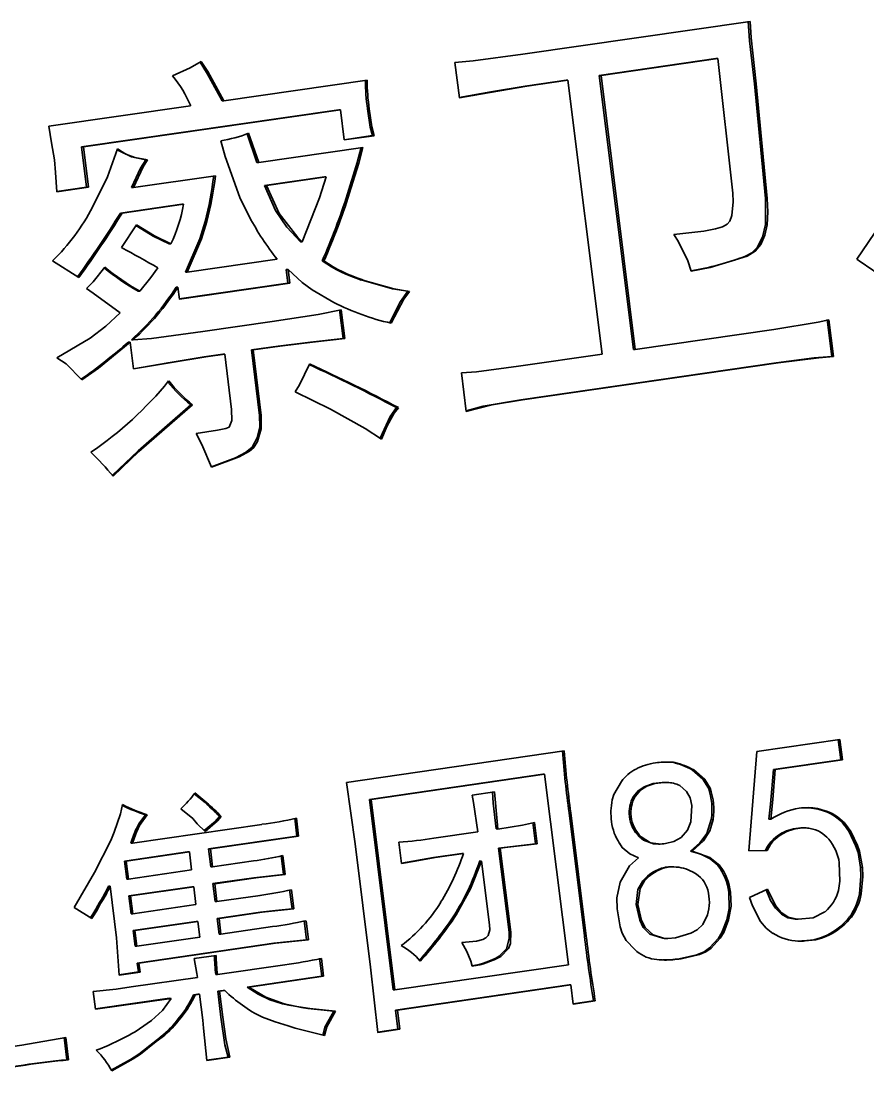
# Model space of a CAD drawing. Header units: millimetres. Extents: x -631 to 3210, y -561 to 2288.
# Drawn here: x 171.06 to 187.87, y -104.65 to -83.44 of the extents above; entities that cross this region are included whole.
import ezdxf

# ---------------------------------------------------------------- set-up
doc = ezdxf.new("R2010")
doc.units = ezdxf.units.MM
doc.layers.get('0').update_dxf_attribs({"lineweight": 18})

msp = doc.modelspace()

# ---------------------------------------------------------------- linework, layer by layer
at = {"color": 7, "lineweight": 35, "ltscale": 0.11392}
msp.add_line((181.024, -84.096), (185.534, -83.443), dxfattribs=at)
at = {"color": 7, "lineweight": 35, "ltscale": 0.058563}
msp.add_line((182.54, -84.517), (184.858, -84.181), dxfattribs=at)
at = {"color": 7, "lineweight": 35, "ltscale": 0.058539}
msp.add_line((184.892, -84.182), (182.575, -84.518), dxfattribs=at)
at = {"color": 7, "lineweight": 35, "ltscale": 0.000854722}
for p, q in [((184.858, -84.181), (184.892, -84.182)), ((181.883, -84.612), (181.917, -84.613)), ((178.034, -85.713), (178.068, -85.714)), ((184.005, -98.166), (184.039, -98.167)), ((176.535, -99.633), (176.569, -99.634)), ((179.808, -99.975), (179.843, -99.976))]:
    msp.add_line(p, q, dxfattribs=at)
at = {"color": 7, "lineweight": 35, "ltscale": 0.067338}
msp.add_line((185.194, -86.859), (184.892, -84.182), dxfattribs=at)
at = {"color": 7, "lineweight": 35, "ltscale": 0.017673}
msp.add_line((179.761, -84.959), (179.673, -84.258), dxfattribs=at)
at = {"color": 7, "lineweight": 35, "ltscale": 0.072007}
msp.add_line((175.081, -85.024), (177.931, -84.612), dxfattribs=at)
at = {"color": 7, "lineweight": 35, "ltscale": 0.020574}
for p, q in [((181.068, -84.73), (181.883, -84.612)), ((181.917, -84.613), (181.102, -84.731)), ((174.86, -100.244), (175.675, -100.126)), ((174.866, -100.577), (175.681, -100.459)), ((175.716, -100.46), (174.901, -100.578))]:
    msp.add_line(p, q, dxfattribs=at)
at = {"color": 7, "lineweight": 35, "ltscale": 0.137157}
for p, q in [((182.595, -90.057), (181.917, -84.613)), ((183.218, -89.961), (182.54, -84.517))]:
    msp.add_line(p, q, dxfattribs=at)
at = {"color": 7, "lineweight": 35, "ltscale": 0.00087913}
for p, q in [((182.54, -84.517), (182.575, -84.518)), ((173.287, -86.746), (173.252, -86.745)), ((174.25, -87.077), (174.285, -87.078)), ((176.324, -88.375), (176.359, -88.376)), ((174.136, -88.726), (174.171, -88.726)), ((173.246, -89.772), (173.281, -89.773)), ((175.066, -90.053), (175.101, -90.054)), ((187.157, -90.105), (187.192, -90.105)), ((178.55, -91.119), (178.515, -91.118)), ((175.647, -91.907), (175.682, -91.908)), ((180.539, -99.869), (180.574, -99.87)), ((181.272, -99.786), (181.307, -99.787)), ((184.351, -99.929), (184.387, -99.93)), ((185.838, -99.918), (185.873, -99.919)), ((180.167, -100.127), (180.202, -100.128)), ((184.896, -100.213), (184.931, -100.214)), ((173.154, -100.485), (173.189, -100.486)), ((172.598, -100.973), (172.634, -100.974)), ((176.437, -101.075), (176.473, -101.076)), ((174.952, -101.267), (174.987, -101.268)), ((174.991, -101.579), (175.026, -101.58)), ((176.726, -101.691), (176.762, -101.691)), ((173.362, -102.155), (173.397, -102.156)), ((173.385, -102.333), (173.42, -102.334)), ((174.921, -102.383), (174.956, -102.383)), ((174.002, -102.856), (174.037, -102.857)), ((174.482, -102.786), (174.517, -102.787)), ((182.426, -102.906), (182.461, -102.906)), ((178.495, -103.089), (178.53, -103.09)), ((178.542, -103.468), (178.577, -103.469)), ((173.822, -103.63), (173.857, -103.631)), ((171.965, -104.08), (172, -104.081))]:
    msp.add_line(p, q, dxfattribs=at)
at = {"color": 7, "lineweight": 35, "ltscale": 0.137154}
msp.add_line((182.575, -84.518), (183.252, -89.962), dxfattribs=at)
at = {"color": 7, "lineweight": 13, "ltscale": 0.00085474}
for p, q in [((181.068, -84.73), (181.102, -84.731)), ((177.811, -88.582), (177.846, -88.583)), ((176.163, -89.894), (176.197, -89.895)), ((184.385, -98.315), (184.419, -98.316)), ((184.765, -99.304), (184.8, -99.304)), ((183.272, -100.992), (183.306, -100.993)), ((179.663, -101.198), (179.697, -101.198)), ((180.747, -101.539), (180.781, -101.54)), ((184.622, -101.93), (184.656, -101.931)), ((176.247, -102.965), (176.281, -102.966))]:
    msp.add_line(p, q, dxfattribs=at)
at = {"color": 7, "lineweight": 35, "ltscale": 0.00085474}
for p, q in [((185.622, -84.683), (185.656, -84.683)), ((175.081, -85.024), (175.047, -85.024)), ((177.364, -85.198), (177.398, -85.199)), ((175.928, -86.704), (175.893, -86.703)), ((173.997, -87.862), (174.031, -87.862)), ((183.218, -89.961), (183.252, -89.962)), ((181.454, -98.405), (181.42, -98.404)), ((184.706, -98.677), (184.74, -98.678)), ((178.009, -98.904), (177.974, -98.903)), ((173.527, -99.207), (173.561, -99.208)), ((180.492, -99.491), (180.526, -99.492)), ((173.236, -99.771), (173.27, -99.771)), ((174.781, -99.887), (174.815, -99.888)), ((187.71, -100.781), (187.744, -100.781)), ((174.569, -101.329), (174.535, -101.328)), ((173.321, -101.821), (173.355, -101.822)), ((177.03, -102.417), (177.064, -102.418)), ((175.548, -102.632), (175.582, -102.633)), ((174.566, -102.774), (174.6, -102.775))]:
    msp.add_line(p, q, dxfattribs=at)
at = {"color": 7, "lineweight": 35, "ltscale": 0.057272}
msp.add_line((185.842, -86.963), (185.622, -84.683), dxfattribs=at)
at = {"color": 7, "lineweight": 35, "ltscale": 0.057274}
msp.add_line((185.656, -84.683), (185.877, -86.964), dxfattribs=at)
at = {"color": 7, "lineweight": 35, "ltscale": 0.071218}
msp.add_line((171.604, -85.528), (174.424, -85.12), dxfattribs=at)
at = {"color": 7, "lineweight": 35, "ltscale": 0.128967}
msp.add_line((172.259, -85.937), (177.364, -85.198), dxfattribs=at)
at = {"color": 7, "lineweight": 35, "ltscale": 0.128943}
msp.add_line((177.398, -85.199), (172.294, -85.938), dxfattribs=at)
at = {"color": 7, "lineweight": 35, "ltscale": 0.015147}
msp.add_line((177.473, -85.8), (177.398, -85.199), dxfattribs=at)
at = {"color": 7, "lineweight": 35, "ltscale": 0.015087}
msp.add_line((175.741, -86.249), (175.545, -85.678), dxfattribs=at)
at = {"color": 7, "lineweight": 35, "ltscale": 0.015412}
msp.add_line((175.576, -85.667), (175.776, -86.25), dxfattribs=at)
at = {"color": 7, "lineweight": 35, "ltscale": 0.014184}
msp.add_line((177.473, -85.794), (178.034, -85.713), dxfattribs=at)
at = {"color": 7, "lineweight": 35, "ltscale": 0.015023}
msp.add_line((178.068, -85.714), (177.473, -85.8), dxfattribs=at)
at = {"color": 7, "lineweight": 35, "ltscale": 0.000879148}
for p, q in [((172.259, -85.937), (172.294, -85.938)), ((173.534, -86.195), (173.569, -86.195)), ((175.741, -86.249), (175.776, -86.25)), ((177.118, -86.532), (177.083, -86.531)), ((172.358, -86.739), (172.393, -86.74)), ((173.028, -87.254), (173.063, -87.255)), ((176.606, -87.824), (176.641, -87.825)), ((177.036, -88.204), (177.071, -88.204)), ((174.322, -88.427), (174.357, -88.427)), ((176.357, -88.642), (176.392, -88.643)), ((173.38, -88.801), (173.415, -88.802)), ((178.737, -88.807), (178.772, -88.808)), ((173.187, -89.815), (173.223, -89.816)), ((177.451, -89.742), (177.486, -89.743)), ((175.63, -89.971), (175.665, -89.972)), ((174.427, -91.064), (174.462, -91.064)), ((187.335, -98.115), (187.37, -98.115)), ((185.999, -98.308), (186.034, -98.309)), ((183.645, -98.587), (183.61, -98.586)), ((174.998, -99.243), (175.033, -99.244)), ((185.909, -99.296), (185.944, -99.297)), ((173.384, -99.483), (173.348, -99.482)), ((183.373, -99.646), (183.338, -99.645)), ((174.398, -99.948), (174.363, -99.947)), ((173.145, -100.13), (173.11, -100.129)), ((174.825, -100.243), (174.86, -100.244)), ((183.874, -100.254), (183.839, -100.253)), ((176.268, -100.397), (176.304, -100.398)), ((183.439, -100.521), (183.404, -100.52)), ((172.79, -100.628), (172.825, -100.629)), ((174.484, -100.638), (174.449, -100.638)), ((174.866, -100.577), (174.901, -100.578)), ((173.231, -100.82), (173.196, -100.819)), ((174.911, -100.933), (174.946, -100.934)), ((173.24, -101.175), (173.275, -101.176)), ((187.512, -101.24), (187.547, -101.241)), ((173.317, -101.51), (173.282, -101.509)), ((183.867, -101.668), (183.902, -101.669)), ((186.593, -101.713), (186.628, -101.714)), ((181.94, -102.591), (181.975, -102.591)), ((174.963, -102.717), (174.998, -102.717)), ((175.067, -102.702), (175.102, -102.702)), ((178.445, -102.689), (178.48, -102.689)), ((174.198, -103.235), (174.233, -103.236)), ((177.265, -103.109), (177.3, -103.11)), ((175.168, -104.024), (175.203, -104.025))]:
    msp.add_line(p, q, dxfattribs=at)
at = {"color": 7, "lineweight": 35, "ltscale": 0.020194}
for p, q in [((172.358, -86.739), (172.259, -85.937)), ((172.294, -85.938), (172.393, -86.74))]:
    msp.add_line(p, q, dxfattribs=at)
at = {"color": 7, "lineweight": 35, "ltscale": 0.052199}
msp.add_line((175.776, -86.25), (177.843, -85.951), dxfattribs=at)
at = {"color": 7, "lineweight": 35, "ltscale": 0.041147}
msp.add_line((173.287, -86.746), (174.916, -86.51), dxfattribs=at)
at = {"color": 7, "lineweight": 35, "ltscale": 0.030047}
msp.add_line((175.893, -86.703), (177.083, -86.531), dxfattribs=at)
at = {"color": 7, "lineweight": 35, "ltscale": 0.030071}
msp.add_line((177.118, -86.532), (175.928, -86.704), dxfattribs=at)
at = {"color": 7, "lineweight": 35, "ltscale": 0.014949}
msp.add_line((171.766, -86.824), (172.358, -86.739), dxfattribs=at)
at = {"color": 7, "lineweight": 35, "ltscale": 0.015837}
msp.add_line((172.393, -86.74), (171.766, -86.83), dxfattribs=at)
at = {"color": 7, "lineweight": 13, "ltscale": 0.000879148}
for p, q in [((177.54, -86.873), (177.575, -86.873)), ((185.842, -86.963), (185.877, -86.964)), ((174.713, -87.421), (174.748, -87.421)), ((175.792, -91.274), (175.827, -91.275)), ((183.14, -99.243), (183.175, -99.244)), ((187.412, -99.418), (187.447, -99.419)), ((179.244, -100.057), (179.279, -100.058)), ((187.729, -100.256), (187.765, -100.257)), ((175.681, -100.459), (175.716, -100.46)), ((185.112, -100.749), (185.147, -100.749)), ((185.074, -101.298), (185.109, -101.299)), ((187.127, -101.568), (187.162, -101.568)), ((183.837, -101.665), (183.802, -101.664)), ((184.907, -101.662), (184.942, -101.663)), ((180.552, -102.021), (180.587, -102.022))]:
    msp.add_line(p, q, dxfattribs=at)
at = {"color": 7, "lineweight": 35, "ltscale": 0.03086}
for p, q in [((173.028, -87.254), (174.25, -87.077)), ((174.285, -87.078), (173.063, -87.255))]:
    msp.add_line(p, q, dxfattribs=at)
at = {"color": 7, "lineweight": 35, "ltscale": 0.013452}
msp.add_line((173.053, -87.936), (173.347, -87.486), dxfattribs=at)
at = {"color": 7, "lineweight": 35, "ltscale": 0.015425}
msp.add_line((172.202, -88.535), (171.682, -88.203), dxfattribs=at)
at = {"color": 7, "lineweight": 35, "ltscale": 0.045094}
msp.add_line((174.357, -88.427), (176.142, -88.169), dxfattribs=at)
at = {"color": 7, "lineweight": 13, "ltscale": 0.00087913}
for p, q in [((185.442, -88.109), (185.477, -88.11)), ((174.69, -90.107), (174.725, -90.108)), ((174.744, -98.969), (174.709, -98.968)), ((183.253, -98.848), (183.218, -98.847)), ((186.217, -99.546), (186.252, -99.547)), ((187.632, -99.817), (187.667, -99.818)), ((175.808, -101.143), (175.844, -101.144)), ((186.432, -101.285), (186.468, -101.286))]:
    msp.add_line(p, q, dxfattribs=at)
at = {"color": 7, "lineweight": 35, "ltscale": 0.006731}
msp.add_line((176.357, -88.642), (176.324, -88.375), dxfattribs=at)
at = {"color": 7, "lineweight": 35, "ltscale": 0.006732}
msp.add_line((176.359, -88.376), (176.392, -88.643), dxfattribs=at)
at = {"color": 7, "lineweight": 35, "ltscale": 0.054518}
msp.add_line((174.199, -88.954), (176.357, -88.642), dxfattribs=at)
at = {"color": 7, "lineweight": 35, "ltscale": 0.055381}
msp.add_line((176.392, -88.643), (174.2, -88.96), dxfattribs=at)
at = {"color": 7, "lineweight": 35, "ltscale": 0.005891}
msp.add_line((174.2, -88.96), (174.171, -88.726), dxfattribs=at)
at = {"color": 7, "lineweight": 35, "ltscale": 0.014304}
msp.add_line((177.451, -89.742), (177.381, -89.174), dxfattribs=at)
at = {"color": 7, "lineweight": 35, "ltscale": 0.014307}
msp.add_line((177.415, -89.175), (177.486, -89.743), dxfattribs=at)
at = {"color": 7, "lineweight": 35, "ltscale": 0.034807}
msp.add_line((174.663, -89.607), (176.041, -89.408), dxfattribs=at)
at = {"color": 7, "lineweight": 35, "ltscale": 0.018513}
for p, q in [((187.157, -90.105), (187.065, -89.37)), ((187.1, -89.371), (187.192, -90.105))]:
    msp.add_line(p, q, dxfattribs=at)
at = {"color": 7, "lineweight": 35, "ltscale": 0.069639}
msp.add_line((183.252, -89.962), (186.009, -89.563), dxfattribs=at)
at = {"color": 7, "lineweight": 35, "ltscale": 0.013463}
msp.add_line((173.289, -90.35), (173.223, -89.816), dxfattribs=at)
at = {"color": 7, "lineweight": 35, "ltscale": 0.013469}
msp.add_line((175.63, -89.971), (176.163, -89.894), dxfattribs=at)
at = {"color": 7, "lineweight": 35, "ltscale": 0.013445}
msp.add_line((176.197, -89.895), (175.665, -89.972), dxfattribs=at)
at = {"color": 7, "lineweight": 35, "ltscale": 0.009497}
for p, q in [((174.69, -90.107), (175.066, -90.053)), ((175.101, -90.054), (174.725, -90.108))]:
    msp.add_line(p, q, dxfattribs=at)
at = {"color": 7, "lineweight": 35, "ltscale": 0.027767}
msp.add_line((175.238, -91.156), (175.101, -90.054), dxfattribs=at)
at = {"color": 7, "lineweight": 35, "ltscale": 0.032817}
for p, q in [((175.792, -91.274), (175.63, -89.971)), ((175.665, -89.972), (175.827, -91.275))]:
    msp.add_line(p, q, dxfattribs=at)
at = {"color": 7, "lineweight": 35, "ltscale": 0.041937}
msp.add_line((180.934, -90.297), (182.595, -90.057), dxfattribs=at)
at = {"color": 7, "lineweight": 35, "ltscale": 0.128154}
msp.add_line((180.983, -90.965), (186.056, -90.23), dxfattribs=at)
at = {"color": 7, "lineweight": 35, "ltscale": 0.128178}
msp.add_line((186.092, -90.231), (181.017, -90.965), dxfattribs=at)
at = {"color": 7, "lineweight": 35, "ltscale": 0.019354}
msp.add_line((179.898, -91.195), (179.803, -90.427), dxfattribs=at)
at = {"color": 7, "lineweight": 35, "ltscale": 0.041665}
msp.add_line((185.671, -97.953), (187.32, -97.715), dxfattribs=at)
at = {"color": 7, "lineweight": 35, "ltscale": 0.010097}
for p, q in [((187.335, -98.115), (187.285, -97.714)), ((187.32, -97.715), (187.37, -98.115))]:
    msp.add_line(p, q, dxfattribs=at)
at = {"color": 7, "lineweight": 35, "ltscale": 0.109183}
msp.add_line((177.52, -98.567), (181.843, -97.941), dxfattribs=at)
at = {"color": 7, "lineweight": 35, "ltscale": 0.049468}
msp.add_line((185.513, -99.926), (185.671, -97.953), dxfattribs=at)
at = {"color": 7, "lineweight": 35, "ltscale": 0.002149}
msp.add_line((184.005, -98.166), (183.919, -98.164), dxfattribs=at)
at = {"color": 7, "lineweight": 35, "ltscale": 0.002125}
msp.add_line((183.954, -98.164), (184.039, -98.167), dxfattribs=at)
at = {"color": 7, "lineweight": 35, "ltscale": 0.033747}
for p, q in [((185.999, -98.308), (187.335, -98.115)), ((187.37, -98.115), (186.034, -98.309)), ((174.956, -102.383), (176.292, -102.19))]:
    msp.add_line(p, q, dxfattribs=at)
at = {"color": 7, "lineweight": 35, "ltscale": 0.087031}
for p, q in [((177.974, -98.903), (181.42, -98.404)), ((181.454, -98.405), (178.009, -98.904)), ((178.48, -102.689), (181.926, -102.191)), ((178.495, -103.089), (181.94, -102.591)), ((181.975, -102.591), (178.53, -103.09))]:
    msp.add_line(p, q, dxfattribs=at)
at = {"color": 7, "lineweight": 35, "ltscale": 0.095366}
for p, q in [((181.926, -102.191), (181.454, -98.405)), ((178.009, -98.904), (178.48, -102.689))]:
    msp.add_line(p, q, dxfattribs=at)
at = {"color": 7, "lineweight": 35, "ltscale": 0.030849}
msp.add_line((177.694, -99.788), (177.52, -98.567), dxfattribs=at)
at = {"color": 7, "lineweight": 35, "ltscale": 0.000903573}
msp.add_line((183.848, -98.567), (183.885, -98.568), dxfattribs=at)
at = {"color": 7, "lineweight": 35, "ltscale": 0.006895}
msp.add_line((174.709, -98.968), (174.495, -98.794), dxfattribs=at)
at = {"color": 7, "lineweight": 35, "ltscale": 0.007619}
for p, q in [((174.508, -98.776), (174.744, -98.969)), ((174.464, -99.281), (174.227, -99.089))]:
    msp.add_line(p, q, dxfattribs=at)
at = {"color": 7, "lineweight": 35, "ltscale": 0.011076}
for p, q in [((180.017, -98.817), (180.456, -98.754)), ((174.491, -102.065), (174.93, -102.002)), ((182.461, -102.906), (182.022, -102.97)), ((178.577, -103.469), (178.139, -103.532))]:
    msp.add_line(p, q, dxfattribs=at)
at = {"color": 7, "lineweight": 35, "ltscale": 0.095363}
msp.add_line((178.445, -102.689), (177.974, -98.903), dxfattribs=at)
at = {"color": 7, "lineweight": 35, "ltscale": 0.061706}
for p, q in [((182.244, -101.617), (181.939, -99.168)), ((177.999, -102.238), (177.694, -99.788))]:
    msp.add_line(p, q, dxfattribs=at)
at = {"color": 7, "lineweight": 35, "ltscale": 0.061705}
msp.add_line((181.974, -99.169), (182.279, -101.618), dxfattribs=at)
at = {"color": 7, "lineweight": 35, "ltscale": 0.064878}
msp.add_line((173.27, -99.771), (175.839, -99.4), dxfattribs=at)
at = {"color": 7, "lineweight": 35, "ltscale": 0.008978}
msp.add_line((176.535, -99.633), (176.49, -99.277), dxfattribs=at)
at = {"color": 7, "lineweight": 35, "ltscale": 0.008974}
for p, q in [((176.525, -99.277), (176.569, -99.634)), ((174.825, -100.243), (174.781, -99.887)), ((174.442, -100.304), (174.398, -99.948)), ((173.145, -100.13), (173.189, -100.486)), ((174.528, -100.995), (174.484, -100.638)), ((173.24, -101.175), (173.196, -100.819)), ((173.231, -100.82), (173.275, -101.176))]:
    msp.add_line(p, q, dxfattribs=at)
at = {"color": 7, "lineweight": 35, "ltscale": 0.010659}
msp.add_line((181.272, -99.786), (181.22, -99.363), dxfattribs=at)
at = {"color": 7, "lineweight": 35, "ltscale": 0.010658}
for p, q in [((181.255, -99.363), (181.307, -99.787)), ((178.614, -100.177), (178.561, -99.753))]:
    msp.add_line(p, q, dxfattribs=at)
at = {"color": 7, "lineweight": 35, "ltscale": 0.044305}
for p, q in [((174.781, -99.887), (176.535, -99.633)), ((176.569, -99.634), (174.815, -99.888))]:
    msp.add_line(p, q, dxfattribs=at)
at = {"color": 7, "lineweight": 35, "ltscale": 0.022152}
msp.add_line((179.253, -99.676), (180.13, -99.549), dxfattribs=at)
at = {"color": 7, "lineweight": 35, "ltscale": 0.000830297}
for p, q in [((186.59, -99.469), (186.623, -99.47)), ((186.456, -101.285), (186.489, -101.286))]:
    msp.add_line(p, q, dxfattribs=at)
at = {"color": 7, "lineweight": 35, "ltscale": 0.008977}
for p, q in [((174.815, -99.888), (174.86, -100.244)), ((174.911, -100.933), (174.866, -100.577)), ((174.901, -100.578), (174.946, -100.934)), ((177.03, -102.417), (176.985, -102.061)), ((172.534, -103.074), (172.489, -102.718))]:
    msp.add_line(p, q, dxfattribs=at)
at = {"color": 7, "lineweight": 35, "ltscale": 0.018453}
msp.add_line((180.539, -99.869), (181.272, -99.786), dxfattribs=at)
at = {"color": 7, "lineweight": 35, "ltscale": 0.042073}
msp.add_line((180.747, -101.539), (180.539, -99.869), dxfattribs=at)
at = {"color": 7, "lineweight": 35, "ltscale": 0.042071}
msp.add_line((180.574, -99.87), (180.781, -101.54), dxfattribs=at)
at = {"color": 7, "lineweight": 35, "ltscale": 0.000708225}
msp.add_line((183.687, -99.789), (183.716, -99.789), dxfattribs=at)
at = {"color": 7, "lineweight": 35, "ltscale": 0.03165}
for p, q in [((173.11, -100.129), (174.363, -99.947)), ((174.398, -99.948), (173.145, -100.13)), ((173.189, -100.486), (174.442, -100.304)), ((173.196, -100.819), (174.449, -100.638)), ((174.484, -100.638), (173.231, -100.82)), ((173.275, -101.176), (174.528, -100.995)), ((173.282, -101.509), (174.535, -101.328)), ((173.355, -101.822), (174.608, -101.64))]:
    msp.add_line(p, q, dxfattribs=at)
at = {"color": 7, "lineweight": 35, "ltscale": 0.009536}
for p, q in [((176.268, -100.397), (176.222, -100.018)), ((176.437, -101.075), (176.39, -100.697)), ((176.426, -100.697), (176.473, -101.076)), ((176.726, -101.691), (176.68, -101.312)), ((182.022, -102.97), (181.975, -102.591)), ((178.542, -103.468), (178.495, -103.089)), ((178.53, -103.09), (178.577, -103.469))]:
    msp.add_line(p, q, dxfattribs=at)
at = {"color": 7, "lineweight": 35, "ltscale": 0.009539}
msp.add_line((176.256, -100.019), (176.304, -100.398), dxfattribs=at)
at = {"color": 7, "lineweight": 35, "ltscale": 0.016027}
msp.add_line((178.613, -100.171), (179.244, -100.057), dxfattribs=at)
at = {"color": 7, "lineweight": 35, "ltscale": 0.014258}
msp.add_line((179.244, -100.057), (179.808, -99.975), dxfattribs=at)
at = {"color": 7, "lineweight": 35, "ltscale": 0.014234}
msp.add_line((179.843, -99.976), (179.279, -100.058), dxfattribs=at)
at = {"color": 7, "lineweight": 35, "ltscale": 0.008131}
msp.add_line((185.513, -99.924), (185.838, -99.918), dxfattribs=at)
at = {"color": 7, "lineweight": 35, "ltscale": 0.00901}
msp.add_line((185.873, -99.919), (185.513, -99.926), dxfattribs=at)
at = {"color": 7, "lineweight": 35, "ltscale": 0.008975}
for p, q in [((173.154, -100.485), (173.11, -100.129)), ((177.02, -102.062), (177.064, -102.418))]:
    msp.add_line(p, q, dxfattribs=at)
at = {"color": 7, "lineweight": 35, "ltscale": 0.031976}
msp.add_line((180.36, -101.397), (180.202, -100.128), dxfattribs=at)
at = {"color": 7, "lineweight": 35, "ltscale": 0.000830315}
msp.add_line((183.987, -100.244), (184.02, -100.245), dxfattribs=at)
at = {"color": 7, "lineweight": 35, "ltscale": 0.02003}
msp.add_line((172.112, -101.05), (172.513, -100.356), dxfattribs=at)
at = {"color": 7, "lineweight": 35, "ltscale": 0.01478}
msp.add_line((175.681, -100.459), (176.268, -100.397), dxfattribs=at)
at = {"color": 7, "lineweight": 35, "ltscale": 0.025802}
msp.add_line((172.952, -101.654), (172.825, -100.629), dxfattribs=at)
at = {"color": 7, "lineweight": 35, "ltscale": 0.009961}
msp.add_line((185.521, -100.854), (185.884, -100.688), dxfattribs=at)
at = {"color": 7, "lineweight": 35, "ltscale": 0.02161}
msp.add_line((174.946, -100.934), (175.802, -100.81), dxfattribs=at)
at = {"color": 7, "lineweight": 35, "ltscale": 0.010269}
msp.add_line((172.458, -101.272), (172.112, -101.05), dxfattribs=at)
at = {"color": 7, "lineweight": 35, "ltscale": 0.021634}
for p, q in [((174.952, -101.267), (175.808, -101.143)), ((175.844, -101.144), (174.987, -101.268))]:
    msp.add_line(p, q, dxfattribs=at)
at = {"color": 7, "lineweight": 35, "ltscale": 0.031626}
msp.add_line((174.569, -101.329), (173.317, -101.51), dxfattribs=at)
at = {"color": 7, "lineweight": 35, "ltscale": 0.007854}
for p, q in [((174.608, -101.64), (174.569, -101.329)), ((174.991, -101.579), (174.952, -101.267)), ((174.987, -101.268), (175.026, -101.58)), ((173.321, -101.821), (173.282, -101.509))]:
    msp.add_line(p, q, dxfattribs=at)
at = {"color": 7, "lineweight": 35, "ltscale": 0.009535}
msp.add_line((176.715, -101.313), (176.762, -101.691), dxfattribs=at)
at = {"color": 7, "lineweight": 35, "ltscale": 0.000586224}
msp.add_line((186.456, -101.285), (186.432, -101.285), dxfattribs=at)
at = {"color": 7, "lineweight": 35, "ltscale": 0.000537396}
msp.add_line((186.468, -101.286), (186.489, -101.286), dxfattribs=at)
at = {"color": 7, "lineweight": 35, "ltscale": 0.007851}
msp.add_line((173.317, -101.51), (173.355, -101.822), dxfattribs=at)
at = {"color": 7, "lineweight": 35, "ltscale": 0.025852}
msp.add_line((175.026, -101.58), (176.05, -101.432), dxfattribs=at)
at = {"color": 7, "lineweight": 13, "ltscale": 0.000854722}
for p, q in [((183.448, -101.449), (183.414, -101.448)), ((176.077, -101.762), (176.111, -101.763)), ((173.396, -103.964), (173.431, -103.964))]:
    msp.add_line(p, q, dxfattribs=at)
at = {"color": 7, "lineweight": 35, "ltscale": 0.018564}
msp.add_line((173.002, -102.394), (172.952, -101.654), dxfattribs=at)
at = {"color": 7, "lineweight": 35, "ltscale": 0.068578}
msp.add_line((173.362, -102.155), (176.077, -101.762), dxfattribs=at)
at = {"color": 7, "lineweight": 35, "ltscale": 0.068554}
msp.add_line((176.111, -101.763), (173.397, -102.156), dxfattribs=at)
at = {"color": 7, "lineweight": 35, "ltscale": 0.016333}
msp.add_line((176.077, -101.762), (176.726, -101.691), dxfattribs=at)
at = {"color": 7, "lineweight": 35, "ltscale": 0.016358}
msp.add_line((176.762, -101.691), (176.111, -101.763), dxfattribs=at)
at = {"color": 7, "lineweight": 35, "ltscale": 0.00164}
for p, q in [((183.867, -101.668), (183.802, -101.664)), ((183.837, -101.665), (183.902, -101.669))]:
    msp.add_line(p, q, dxfattribs=at)
at = {"color": 7, "lineweight": 35, "ltscale": 0.004489}
for p, q in [((173.385, -102.333), (173.362, -102.155)), ((173.397, -102.156), (173.42, -102.334))]:
    msp.add_line(p, q, dxfattribs=at)
at = {"color": 7, "lineweight": 35, "ltscale": 0.00967}
msp.add_line((173.002, -102.389), (173.385, -102.333), dxfattribs=at)
at = {"color": 7, "lineweight": 35, "ltscale": 0.010558}
msp.add_line((173.42, -102.334), (173.002, -102.394), dxfattribs=at)
at = {"color": 7, "lineweight": 35, "ltscale": 0.037447}
for p, q in [((175.548, -102.632), (177.03, -102.417)), ((177.064, -102.418), (175.582, -102.633))]:
    msp.add_line(p, q, dxfattribs=at)
at = {"color": 7, "lineweight": 35, "ltscale": 0.03255}
msp.add_line((178.139, -103.532), (177.999, -102.238), dxfattribs=at)
at = {"color": 7, "lineweight": 35, "ltscale": 0.033229}
msp.add_line((173.244, -102.631), (174.559, -102.441), dxfattribs=at)
at = {"color": 7, "lineweight": 35, "ltscale": 0.037102}
msp.add_line((172.533, -103.068), (174.002, -102.856), dxfattribs=at)
at = {"color": 7, "lineweight": 35, "ltscale": 0.037965}
msp.add_line((174.037, -102.857), (172.534, -103.074), dxfattribs=at)
at = {"color": 7, "lineweight": 35, "ltscale": 0.002121}
msp.add_line((174.482, -102.786), (174.566, -102.774), dxfattribs=at)
at = {"color": 7, "lineweight": 35, "ltscale": 0.002097}
msp.add_line((174.6, -102.775), (174.517, -102.787), dxfattribs=at)
at = {"color": 7, "lineweight": 35, "ltscale": 0.012905}
msp.add_line((174.665, -103.287), (174.6, -102.775), dxfattribs=at)
at = {"color": 7, "lineweight": 35, "ltscale": 0.002639}
for p, q in [((174.963, -102.717), (175.067, -102.702)), ((175.102, -102.702), (174.998, -102.717))]:
    msp.add_line(p, q, dxfattribs=at)
at = {"color": 7, "lineweight": 35, "ltscale": 0.012902}
for p, q in [((175.026, -103.229), (174.963, -102.717)), ((174.998, -102.717), (175.061, -103.23))]:
    msp.add_line(p, q, dxfattribs=at)
at = {"color": 7, "lineweight": 35, "ltscale": 0.010213}
for p, q in [((182.021, -102.964), (182.426, -102.906)), ((178.138, -103.526), (178.542, -103.468))]:
    msp.add_line(p, q, dxfattribs=at)
at = {"color": 7, "lineweight": 35, "ltscale": 0.022167}
msp.add_line((171.07, -103.785), (171.944, -103.635), dxfattribs=at)
at = {"color": 7, "lineweight": 35, "ltscale": 0.011217}
msp.add_line((171.965, -104.08), (171.91, -103.635), dxfattribs=at)
at = {"color": 7, "lineweight": 35, "ltscale": 0.01122}
msp.add_line((171.944, -103.635), (172, -104.081), dxfattribs=at)
at = {"color": 7, "lineweight": 35, "ltscale": 0.034289}
msp.add_line((169.713, -103.981), (171.07, -103.785), dxfattribs=at)
at = {"color": 7, "lineweight": 35, "ltscale": 0.010731}
msp.add_line((174.743, -104.086), (175.168, -104.024), dxfattribs=at)
at = {"color": 7, "lineweight": 35, "ltscale": 0.011619}
msp.add_line((175.203, -104.025), (174.743, -104.092), dxfattribs=at)
at = {"color": 7, "lineweight": 35, "ltscale": 0.081752}
for p, q in [((167.87, -104.65), (171.106, -104.182)), ((171.141, -104.183), (167.905, -104.651))]:
    msp.add_line(p, q, dxfattribs=at)
at = {"color": 7, "lineweight": 35}
for points in [[(185.622, -84.683), (185.524, -83.829), (185.499, -83.442)], [(185.534, -83.443), (185.554, -83.773), (185.656, -84.683)], [(179.673, -84.258), (180.033, -84.228), (181.024, -84.096)], [(174.062, -84.526), (174.411, -84.368), (174.633, -84.239)], [(175.047, -85.024), (174.76, -84.492), (174.61, -84.255)], [(174.633, -84.239), (174.764, -84.44), (175.081, -85.024)], [(179.76, -84.953), (180.384, -84.844), (181.068, -84.73)], [(181.102, -84.731), (180.029, -84.916), (179.761, -84.959)], [(178.034, -85.713), (177.99, -85.544), (177.936, -85.183)], [(177.971, -85.184), (178.024, -85.54), (178.068, -85.714)], [(171.72, -86.191), (171.662, -85.859), (171.604, -85.528)], [(175.592, -87.331), (175.403, -86.944), (175.11, -86.129), (175.02, -85.815)], [(172.474, -87.136), (172.773, -86.532), (172.968, -85.976)], [(173.534, -86.195), (173.247, -86.136), (172.963, -85.998)], [(172.968, -85.976), (173.134, -86.08), (173.316, -86.147), (173.569, -86.195)], [(177.54, -86.873), (177.734, -86.247), (177.808, -85.95)], [(177.843, -85.951), (177.765, -86.26), (177.575, -86.873)], [(171.766, -86.83), (171.741, -86.447), (171.72, -86.191)], [(173.252, -86.745), (173.431, -86.363), (173.534, -86.195)], [(173.569, -86.195), (173.482, -86.334), (173.287, -86.746)], [(176.641, -87.825), (176.983, -86.952), (177.118, -86.532)], [(176.606, -87.824), (176.334, -87.533), (176.11, -87.198), (175.893, -86.703)], [(175.928, -86.704), (176.182, -87.263), (176.55, -87.737), (176.641, -87.825)], [(185.05, -87.492), (185.082, -87.472), (185.131, -87.412), (185.172, -87.299), (185.197, -87.027), (185.194, -86.859)], [(185.442, -88.109), (185.57, -88.039), (185.675, -87.933), (185.781, -87.728), (185.839, -87.479), (185.842, -86.963)], [(185.877, -86.964), (185.89, -87.226), (185.873, -87.488), (185.829, -87.69), (185.747, -87.878), (185.639, -88.011), (185.477, -88.11)], [(187.652, -88.169), (188.119, -87.484), (188.327, -87.125)], [(173.997, -87.862), (173.681, -87.709), (173.337, -87.5)], [(173.347, -87.486), (173.709, -87.706), (174.031, -87.862)], [(174.322, -88.427), (174.605, -87.764), (174.713, -87.421)], [(174.748, -87.421), (174.64, -87.766), (174.357, -88.427)], [(184.019, -87.675), (184.615, -87.611), (184.851, -87.567), (184.987, -87.525), (185.05, -87.492)], [(184.366, -88.406), (184.297, -88.2), (184.104, -87.812), (184.019, -87.675)], [(185.477, -88.11), (184.744, -88.335), (184.366, -88.406)], [(172.356, -88.751), (172.488, -88.621), (172.718, -88.325)], [(173.415, -88.802), (173.636, -88.532), (173.772, -88.342)], [(177.269, -89.026), (176.839, -88.776), (176.637, -88.63), (176.359, -88.376)], [(178.737, -88.807), (178.434, -88.759), (177.811, -88.582)], [(177.846, -88.583), (178.461, -88.758), (178.772, -88.808)], [(173.022, -89.233), (172.49, -88.846), (172.356, -88.751)], [(178.37, -89.439), (178.592, -89.006), (178.737, -88.807)], [(178.772, -88.808), (178.655, -88.963), (178.404, -89.44)], [(171.763, -90.129), (172.428, -89.737), (172.738, -89.499), (173.022, -89.233)], [(176.041, -89.408), (176.959, -89.265), (177.415, -89.175)], [(186.009, -89.563), (186.884, -89.42), (187.1, -89.371)], [(173.281, -89.773), (173.648, -89.743), (174.663, -89.607)], [(173.223, -89.816), (172.591, -90.334), (172.264, -90.567)], [(176.163, -89.894), (176.801, -89.819), (177.451, -89.742)], [(177.486, -89.743), (176.842, -89.819), (176.197, -89.895)], [(172.264, -90.567), (171.949, -90.249), (171.763, -90.129)], [(173.288, -90.344), (173.977, -90.227), (174.69, -90.107)], [(174.725, -90.108), (174.007, -90.229), (173.289, -90.35)], [(186.056, -90.23), (186.806, -90.131), (187.157, -90.105)], [(187.192, -90.105), (186.899, -90.126), (186.092, -90.231)], [(176.502, -90.803), (176.589, -90.664), (176.784, -90.252)], [(179.803, -90.427), (180.104, -90.406), (180.934, -90.297)], [(178.213, -91.745), (177.889, -91.53), (177.203, -91.146), (176.502, -90.803)], [(179.896, -91.183), (180.233, -91.09), (180.983, -90.965)], [(181.017, -90.965), (180.413, -91.061), (179.898, -91.195)], [(172.869, -92.463), (173.379, -91.977), (174.427, -91.064)], [(174.462, -91.064), (173.396, -91.993), (172.885, -92.483)], [(175.186, -91.504), (175.239, -91.372), (175.238, -91.156)], [(178.185, -91.725), (178.385, -91.297), (178.515, -91.118)], [(178.55, -91.119), (178.463, -91.23), (178.324, -91.48), (178.213, -91.745)], [(175.647, -91.907), (175.746, -91.721), (175.796, -91.503), (175.792, -91.274)], [(175.827, -91.275), (175.826, -91.541), (175.75, -91.794), (175.682, -91.908)], [(174.532, -91.632), (174.957, -91.567), (175.125, -91.53), (175.186, -91.504)], [(174.839, -92.302), (174.644, -91.85), (174.532, -91.632)], [(174.835, -92.292), (175.315, -92.113), (175.512, -92.011), (175.647, -91.907)], [(175.682, -91.908), (175.592, -91.983), (175.386, -92.097), (174.839, -92.302)], [(184.706, -98.677), (184.598, -98.5), (184.385, -98.315)], [(184.419, -98.316), (184.638, -98.507), (184.74, -98.678)], [(185.909, -99.296), (185.943, -99), (185.999, -98.308)], [(186.034, -98.309), (185.987, -98.902), (185.944, -99.297)], [(182.797, -98.915), (182.829, -98.809), (182.981, -98.547)], [(183.218, -98.847), (183.31, -98.732), (183.43, -98.651), (183.61, -98.586)], [(183.645, -98.587), (183.487, -98.641), (183.358, -98.721), (183.253, -98.848)], [(180.13, -99.549), (180.039, -98.964), (180.017, -98.817)], [(180.492, -99.491), (180.433, -98.976), (180.422, -98.753)], [(180.456, -98.754), (180.509, -99.344), (180.526, -99.492)], [(184.38, -99.024), (184.345, -98.875), (184.275, -98.746), (184.14, -98.629)], [(172.908, -99.555), (173.031, -99.192), (173.069, -99.007)], [(184.292, -99.513), (184.361, -99.352), (184.38, -99.024)], [(173.348, -99.482), (173.394, -99.388), (173.527, -99.207)], [(173.561, -99.208), (173.41, -99.422), (173.384, -99.483)], [(174.692, -99.524), (174.912, -99.341), (174.998, -99.243)], [(175.033, -99.244), (174.956, -99.332), (174.709, -99.54)], [(174.709, -99.54), (174.556, -99.391), (174.464, -99.281)], [(180.526, -99.492), (181.014, -99.416), (181.255, -99.363)], [(184.351, -99.929), (184.535, -99.769), (184.674, -99.581), (184.765, -99.304)], [(184.8, -99.304), (184.734, -99.53), (184.61, -99.725), (184.387, -99.93)], [(187.632, -99.817), (187.5, -99.545), (187.412, -99.418)], [(187.447, -99.419), (187.533, -99.544), (187.667, -99.818)], [(172.513, -100.356), (172.838, -99.72), (172.908, -99.555)], [(183.687, -99.789), (183.615, -99.784), (183.418, -99.716), (183.338, -99.645)], [(183.373, -99.646), (183.555, -99.764), (183.716, -99.789)], [(183.857, -99.78), (184.023, -99.738), (184.164, -99.661), (184.292, -99.513)], [(181.307, -99.787), (180.721, -99.851), (180.574, -99.87)], [(183.318, -100.062), (183.145, -99.982), (182.996, -99.86), (182.943, -99.776)], [(187.729, -100.256), (187.68, -99.956), (187.632, -99.817)], [(187.667, -99.818), (187.708, -99.93), (187.765, -100.257)], [(179.279, -100.058), (178.881, -100.131), (178.614, -100.177)], [(182.954, -100.546), (183.137, -100.224), (183.318, -100.062)], [(184.896, -100.213), (184.743, -100.082), (184.554, -99.989), (184.351, -99.929)], [(184.387, -99.93), (184.735, -100.058), (184.931, -100.214)], [(180.202, -100.128), (179.981, -100.681), (179.697, -101.198)], [(187.289, -100.711), (187.319, -100.531), (187.306, -100.165)], [(187.71, -100.781), (187.738, -100.431), (187.729, -100.256)], [(187.765, -100.257), (187.773, -100.432), (187.744, -100.781)], [(176.304, -100.398), (175.833, -100.446), (175.716, -100.46)], [(183.272, -100.992), (183.306, -100.694), (183.404, -100.52)], [(183.439, -100.521), (183.349, -100.677), (183.306, -100.993)], [(182.892, -101.076), (182.887, -100.861), (182.954, -100.546)], [(186.432, -101.285), (186.288, -101.256), (186.157, -101.184), (186.039, -101.064), (185.942, -100.911), (185.853, -100.702)], [(185.884, -100.688), (186.037, -101.013), (186.149, -101.147), (186.291, -101.244), (186.468, -101.286)], [(185.074, -101.298), (185.119, -101.072), (185.112, -100.749)], [(185.147, -100.749), (185.158, -101.027), (185.109, -101.299)], [(185.987, -101.565), (185.852, -101.461), (185.741, -101.329), (185.58, -101.021), (185.521, -100.854)], [(175.808, -101.143), (176.106, -101.112), (176.437, -101.075)], [(176.473, -101.076), (175.969, -101.129), (175.844, -101.144)], [(182.995, -101.56), (182.952, -101.436), (182.892, -101.076)], [(183.414, -101.448), (183.344, -101.306), (183.272, -100.992)], [(183.306, -100.993), (183.38, -101.31), (183.448, -101.449)], [(186.489, -101.286), (186.785, -101.255), (187.023, -101.135)], [(184.355, -101.564), (184.487, -101.493), (184.594, -101.39), (184.688, -101.199)], [(184.907, -101.662), (184.974, -101.551), (185.074, -101.298)], [(185.109, -101.299), (185.011, -101.549), (184.942, -101.663)], [(180.286, -101.657), (180.336, -101.605), (180.364, -101.494), (180.36, -101.397)], [(180.552, -102.021), (180.697, -101.875), (180.753, -101.666), (180.747, -101.539)], [(180.781, -101.54), (180.774, -101.764), (180.736, -101.867), (180.587, -102.022)], [(183.248, -101.886), (183.075, -101.708), (182.995, -101.56)], [(183.802, -101.664), (183.545, -101.578), (183.414, -101.448)], [(183.448, -101.449), (183.608, -101.596), (183.837, -101.665)], [(183.902, -101.669), (184.054, -101.657), (184.355, -101.564)], [(179.808, -101.749), (180.101, -101.721), (180.228, -101.688), (180.286, -101.657)], [(180.015, -102.218), (179.992, -102.116), (179.909, -101.928), (179.808, -101.749)], [(184.622, -101.93), (184.731, -101.856), (184.907, -101.662)], [(184.942, -101.663), (184.765, -101.859), (184.656, -101.931)], [(184.129, -102.07), (184.476, -101.991), (184.622, -101.93)], [(184.656, -101.931), (184.53, -101.986), (184.164, -102.071)], [(174.559, -102.441), (174.545, -102.366), (174.491, -102.065)], [(172.489, -102.718), (172.943, -102.674), (173.244, -102.631)], [(176.247, -102.965), (175.997, -102.888), (175.765, -102.773), (175.548, -102.632)], [(175.582, -102.633), (175.917, -102.836), (176.281, -102.966)], [(173.41, -103.465), (173.649, -103.298), (173.863, -103.097), (174.037, -102.857)], [(175.168, -104.024), (175.106, -103.778), (175.026, -103.229)], [(175.061, -103.23), (175.12, -103.66), (175.203, -104.025)], [(176.358, -103.405), (176.101, -103.321), (175.848, -103.229)], [(177.049, -103.593), (177.092, -103.426), (177.265, -103.109)], [(177.3, -103.11), (177.128, -103.422), (177.084, -103.594)], [(174.743, -104.092), (174.682, -103.448), (174.665, -103.287)], [(177.084, -103.594), (176.501, -103.451), (176.358, -103.405)], [(173.396, -103.964), (173.612, -103.791), (173.822, -103.63)], [(173.857, -103.631), (173.741, -103.714), (173.431, -103.964)], [(172.848, -104.282), (173.226, -104.073), (173.396, -103.964)], [(173.431, -103.964), (173.283, -104.061), (172.856, -104.297)]]:
    msp.add_lwpolyline(points, dxfattribs=at)
for centre, radius, start, end in [((172.293, -86.01), 2.31, 22.6888, 39.9907), ((181.467, -84.644), 3.57, 179.4735, 188.6896), ((181.496, -84.645), 3.565, 179.4702, 188.6996), ((174.61, -83.182), 2.665, 278.8578, 291.2424), ((168.377, -85.778), 6.545, 345.4689, 353.5845), ((168.537, -85.802), 6.417, 345.3868, 353.6644), ((164.264, -82.609), 13.944, 336.3453, 342.1957), ((164.344, -82.627), 13.896, 336.3353, 342.2062), ((168.667, -85.136), 4.301, 314.5271, 332.2964), ((171.065, -86.469), 3.277, 334.8411, 349.2959), ((152.889, -74.645), 23.761, 324.2715, 327.9494), ((152.881, -74.616), 23.813, 324.2307, 327.9443), ((180.447, -84.751), 5.497, 207.976, 218.4443), ((159.253, -113.31), 28.883, 59.8206, 61.4603), ((178.696, -85.791), 2.928, 235.479, 252.4091), ((178.731, -85.79), 2.929, 235.4818, 252.4035), ((183.497, -83.091), 5.38, 279.2776, 291.1882), ((194.595, -78.344), 12.03, 234.7562, 238.1291), ((175.462, -85.03), 4.308, 230.2291, 241.0962), ((175.532, -84.978), 4.372, 229.938, 241.0251), ((169.72, -85.874), 5.257, 312.1335, 327.1541), ((169.768, -85.887), 5.238, 312.1072, 327.1814), ((179.412, -84.902), 4.648, 242.5451, 257.4846), ((166.818, -82.698), 9.55, 304.6747, 311.8275), ((162.805, -120.848), 33.625, 62.1461, 65.4447), ((163.072, -120.375), 33.098, 62.1198, 65.5252), ((168.49, -86.137), 7.073, 303.9702, 321.0023), ((176.481, -88.547), 3.249, 219.4093, 230.772), ((176.616, -88.448), 3.389, 219.174, 230.5373), ((167.487, -97.027), 7.056, 40.096, 45.3977), ((205.021, -96.05), 23.291, 184.6561, 187.6938), ((205.036, -96.052), 23.271, 184.6551, 187.6954), ((183.827, -99.377), 1.212, 98.03, 117.3961), ((183.875, -99.913), 1.75, 87.4218, 97.1378), ((183.5, -100.009), 1.911, 62.4329, 74.6909), ((183.536, -100.008), 1.909, 62.4258, 74.6979), ((183.64, -99.03), 0.818, 116.9769, 143.748), ((183.843, -99.985), 1.418, 89.7592, 99.4378), ((183.88, -100.027), 1.459, 89.7977, 99.2606), ((183.888, -99.13), 0.561, 63.3182, 90.2488), ((173.08, -97.783), 1.739, 311.3066, 325.1658), ((183.456, -99.109), 1.323, 351.5419, 19.0816), ((183.491, -99.11), 1.323, 351.5348, 19.0847), ((174.392, -96.372), 2.964, 243.4231, 253.0155), ((174.422, -96.388), 2.948, 242.6839, 253.0353), ((172.361, -101.71), 3.61, 43.0867, 49.4302), ((172.407, -101.699), 3.594, 43.0727, 49.4439), ((184.098, -99.17), 1.326, 168.8959, 187.6302), ((183.784, -99.164), 0.649, 150.7077, 186.998), ((183.814, -99.164), 0.645, 150.5928, 187.1169), ((183.779, -99.177), 0.643, 185.9141, 226.7044), ((183.813, -99.179), 0.642, 185.876, 226.7543), ((186.771, -100.588), 1.532, 99.7314, 122.6332), ((186.665, -100.137), 1.069, 88.6804, 98.2086), ((186.625, -100.218), 1.15, 70.1433, 88.0659), ((186.661, -100.198), 1.131, 69.8621, 88.5777), ((186.723, -99.965), 0.879, 38.4167, 70.5669), ((186.757, -99.968), 0.882, 38.4784, 70.5137), ((174.889, -91.999), 7.46, 277.3215, 282.6767), ((183.757, -99.228), 0.981, 186.9389, 213.9891), ((186.583, -100.376), 0.907, 89.5633, 113.8246), ((174.869, -100.238), 1.698, 153.5591, 164.0218), ((174.903, -100.239), 1.698, 153.5582, 164.0235), ((178.117, -92.786), 6.982, 273.6459, 279.3609), ((186.533, -100.243), 0.766, 114.3936, 154.944), ((186.571, -100.248), 0.771, 114.5333, 154.8045), ((186.618, -100.372), 0.902, 89.659, 113.9233), ((186.608, -100.185), 0.715, 80.0689, 88.7909), ((186.622, -100.088), 0.617, 39.3904, 79.8333), ((183.731, -98.938), 0.852, 268.9544, 278.5035), ((186.372, -100.299), 0.944, 8.1704, 39.6667), ((174.949, -94.503), 5.669, 277.3503, 283.3325), ((175.39, -98.487), 4.696, 328.395, 341.5107), ((184.035, -101.062), 0.832, 103.6516, 139.3133), ((184.069, -101.062), 0.831, 103.6154, 139.341), ((183.966, -101.119), 0.876, 88.619, 98.3573), ((184.002, -101.123), 0.879, 88.7769, 98.3688), ((183.997, -101.081), 0.837, 61.9043, 88.4214), ((183.99, -100.891), 1.131, 7.2146, 36.779), ((184.025, -100.892), 1.131, 7.2177, 36.776), ((170.723, -99.716), 2.259, 326.1623, 336.1755), ((170.759, -99.718), 2.257, 326.1649, 336.1853), ((174.932, -94.195), 6.672, 277.4856, 282.93), ((183.82, -100.943), 0.906, 343.5583, 15.3962), ((186.511, -100.52), 0.801, 309.7721, 346.1644), ((176.753, -99.328), 3.095, 306.726, 328.4398), ((186.53, -100.547), 1.202, 324.7746, 348.7882), ((186.532, -100.534), 1.237, 325.1093, 348.4447), ((170.403, -99.886), 2.449, 325.9942, 333.6566), ((170.52, -99.934), 2.355, 325.3796, 333.7905), ((175.192, -94.65), 6.835, 277.2006, 282.8692), ((173.254, -96.947), 7.691, 317.9577, 326.4454), ((173.295, -96.953), 7.683, 317.759, 326.4521), ((186.407, -100.338), 1.426, 300.3597, 320.7604), ((186.441, -100.338), 1.427, 300.3637, 320.754), ((186.557, -100.63), 1.094, 238.5953, 266.7857), ((186.582, -100.608), 1.105, 270.5736, 299.6091), ((186.616, -100.607), 1.106, 270.5964, 299.5971), ((208.139, -98.65), 26.063, 186.5376, 189.3983), ((209.044, -98.528), 26.941, 186.5859, 189.3533), ((186.483, -100.953), 0.768, 269.979, 278.186), ((186.518, -100.959), 0.763, 268.3471, 278.21), ((178.955, -101.918), 4.06, 181.1669, 186.566), ((179.022, -101.917), 4.093, 181.1882, 186.544), ((177.994, -102.946), 1.29, 39.9404, 61.7511), ((183.73, -101.403), 0.683, 225.0109, 261.8092), ((175.26, -94.109), 8.146, 277.2795, 282.4806), ((179.736, -100.576), 1.659, 279.6573, 299.4269), ((179.787, -100.622), 1.612, 278.1504, 299.7282), ((183.844, -100.682), 1.413, 261.4217, 269.5276), ((183.804, -99.957), 2.137, 269.6922, 278.745), ((183.839, -99.96), 2.135, 269.8394, 278.759), ((172.566, -101.895), 2.113, 320.6062, 335.057), ((172.588, -101.888), 2.128, 320.6545, 335.0034), ((176.693, -101.114), 2.248, 224.9523, 236.6284), ((176.513, -101.697), 1.67, 230.7731, 246.5265), ((177.731, -96.129), 6.995, 257.7447, 266.1739), ((177.767, -96.125), 7, 257.7472, 266.1706), ((172.521, -102.011), 2.076, 308.7747, 323.8563), ((172.567, -102.022), 2.062, 308.7219, 323.9085), ((170.741, -99.122), 5.097, 290.7849, 301.5737), ((171.28, -105.153), 1.793, 28.5304, 44.9125), ((172.786, -114.533), 10.486, 94.4913, 99.2181), ((172.817, -114.506), 10.458, 94.4849, 99.2244)]:
    msp.add_arc(centre, radius, start, end, dxfattribs=at)
for centre, major_axis, ratio, start_param, end_param in [((176.032, -88.004), (2.539, -14.032), 0.29152, 0.298701, 0.477485), ((178.982, -103.773), (5.66, 3.199), 0.279037, 6.207394, 6.462719)]:
    msp.add_ellipse(centre, major_axis=major_axis, ratio=ratio, start_param=start_param, end_param=end_param, dxfattribs=at)

doc.saveas('drawing.dxf')
